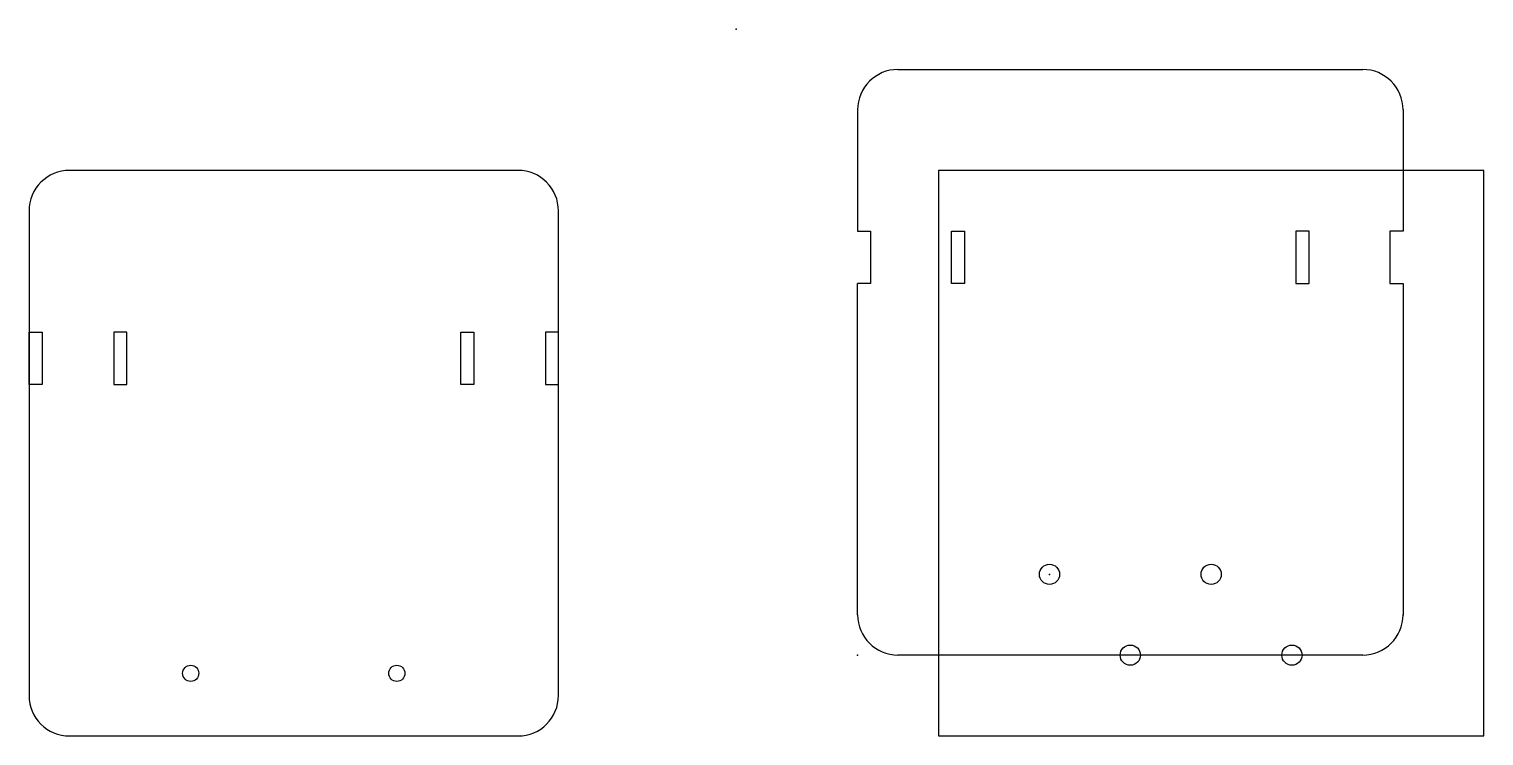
# Model space of a CAD drawing. Header units: millimetres. Extents: x -175 to 185, y -175 to 0.
import ezdxf

# ---------------------------------------------------------------- set-up
doc = ezdxf.new("R2010")
doc.units = ezdxf.units.MM
doc.header["$MEASUREMENT"] = 0
for name, color, linetype in [('bee bot template v4_Sketch1', 7, 'Continuous'), ('bee bot template v4_Sketch2', 7, 'Continuous'), ('bee bot template v4_Sketch3', 7, 'Continuous'), ('bee bot template v4_Sketch4', 7, 'Continuous'), ('bee bot template v4_Sketch5', 7, 'Continuous'), ('bee bot template v4_Sketch6', 7, 'Continuous')]:
    doc.layers.add(name, color=color, linetype=linetype)

msp = doc.modelspace()

# ---------------------------------------------------------------- linework, layer by layer
at = {"layer": 'bee bot template v4_Sketch1'}
msp.add_point((0, 0), dxfattribs=at)
at = {"layer": 'bee bot template v4_Sketch2'}
for p, q in [((-54, -35), (-165, -35)), ((-175, -45), (-175, -165)), ((-44, -165), (-44, -45)), ((-175, -88), (-175, -75)), ((-175, -75), (-171.75, -75)), ((-171.75, -75), (-171.75, -88)), ((-150.8, -75), (-154.05, -75)), ((-154.05, -75), (-154.05, -88)), ((-150.8, -88), (-150.8, -75)), ((-68.2, -88), (-68.2, -75)), ((-68.2, -75), (-64.95, -75)), ((-64.95, -75), (-64.95, -88)), ((-47.25, -75), (-47.25, -88)), ((-44, -75), (-47.25, -75)), ((-44, -88), (-44, -75)), ((-171.75, -88), (-175, -88)), ((-154.05, -88), (-150.8, -88)), ((-64.95, -88), (-68.2, -88)), ((-47.25, -88), (-44, -88)), ((-165, -175), (-54, -175))]:
    msp.add_line(p, q, dxfattribs=at)
for centre in [(-135, -159.5), (-84, -159.5)]:
    msp.add_circle(centre, 2, dxfattribs=at)
for centre, start, end in [((-165, -45), 90, 180), ((-54, -45), 0, 90), ((-165, -165), 180, 270), ((-54, -165), 270, 0)]:
    msp.add_arc(centre, 10, start, end, dxfattribs=at)
msp.add_point((0, 0), dxfattribs=at)
at = {"layer": 'bee bot template v4_Sketch3'}
for p, q in [((185, -35), (50, -35)), ((50, -35), (50, -175)), ((185, -175), (185, -35)), ((50, -175), (185, -175))]:
    msp.add_line(p, q, dxfattribs=at)
for centre in [(97.5, -155), (137.5, -155)]:
    msp.add_circle(centre, 2.5, dxfattribs=at)
msp.add_point((0, 0), dxfattribs=at)
at = {"layer": 'bee bot template v4_Sketch4'}
for p, q in [((40, -10), (155, -10)), ((165, -20), (165, -50)), ((30, -50), (33.25, -50)), ((33.25, -50), (33.25, -63)), ((53.25, -50), (56.5, -50)), ((53.25, -63), (53.25, -50)), ((56.5, -50), (56.5, -63)), ((141.75, -50), (138.5, -50)), ((138.5, -50), (138.5, -63)), ((141.75, -63), (141.75, -50)), ((161.75, -50), (161.75, -63)), ((165, -50), (161.75, -50)), ((33.25, -63), (30, -63)), ((56.5, -63), (53.25, -63)), ((138.5, -63), (141.75, -63)), ((161.75, -63), (165, -63)), ((165, -63), (165, -145)), ((155, -155), (40, -155))]:
    msp.add_line(p, q, dxfattribs=at)
for centre in [(77.5, -135), (117.5, -135)]:
    msp.add_circle(centre, 2.5, dxfattribs=at)
for centre, start, end in [((40, -20), 90, 180), ((155, -20), 0, 90), ((40, -145), 180, 270), ((155, -145), 270, 0)]:
    msp.add_arc(centre, 10, start, end, dxfattribs=at)
for p in [(0, 0), (30, -155)]:
    msp.add_point(p, dxfattribs=at)
at = {"layer": 'bee bot template v4_Sketch5'}
for p, q in [((30, -20), (30, -50)), ((30, -145), (30, -63))]:
    msp.add_line(p, q, dxfattribs=at)
msp.add_point((0, 0), dxfattribs=at)
at = {"layer": 'bee bot template v4_Sketch6'}
for p, q in [((40, -10), (155, -10)), ((30, -20), (30, -50)), ((165, -20), (165, -50)), ((30, -50), (33.25, -50)), ((33.25, -50), (33.25, -63)), ((53.25, -63), (53.25, -50)), ((53.25, -50), (56.5, -50)), ((56.5, -50), (56.5, -63)), ((141.75, -50), (138.5, -50)), ((138.5, -50), (138.5, -63)), ((141.75, -63), (141.75, -50)), ((161.75, -50), (161.75, -63)), ((165, -50), (161.75, -50)), ((33.25, -63), (30, -63)), ((30, -145), (30, -63)), ((56.5, -63), (53.25, -63)), ((138.5, -63), (141.75, -63)), ((161.75, -63), (165, -63)), ((165, -63), (165, -145)), ((155, -155), (40, -155))]:
    msp.add_line(p, q, dxfattribs=at)
for centre in [(77.5, -135), (117.5, -135)]:
    msp.add_circle(centre, 2.5, dxfattribs=at)
for centre, start, end in [((40, -20), 90, 180), ((155, -20), 0, 90), ((40, -145), 180, 270), ((155, -145), 270, 0)]:
    msp.add_arc(centre, 10, start, end, dxfattribs=at)
for p in [(0, 0), (77.5, -135), (165, -145)]:
    msp.add_point(p, dxfattribs=at)

doc.saveas('drawing.dxf')
